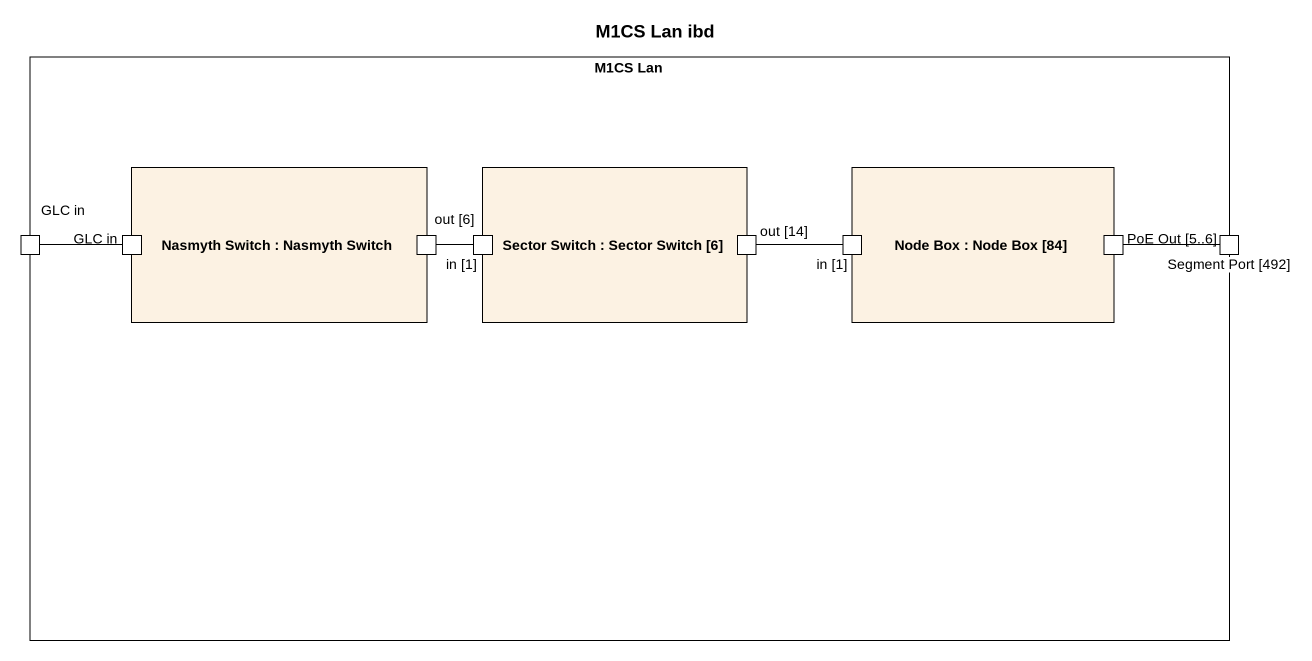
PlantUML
@startuml
title M1CS Lan ibd
rectangle "M1CS Lan" as M1CS_Lan {
  rectangle "Nasmyth Switch : Nasmyth Switch" as Nasmyth_Switch {
    port "GLC in" as GLC_in_2
    port "out [6]" as out_6
  }
  rectangle "Sector Switch : Sector Switch [6]" as Sector_Switch {
    port "in [1]" as in_1
    port "out [14]" as out_14
  }
  rectangle "Node Box : Node Box [84]" as Node_Box {
    port "in [1]" as in_1_2
    port "PoE Out [5..6]" as PoE_Out_5_6
  }
  port "GLC in" as GLC_in
  port "Segment Port [492]" as Segment_Port_492
}
GLC_in -right- GLC_in_2
out_6 -right- in_1
out_14 -right- in_1_2
PoE_Out_5_6 -right- Segment_Port_492
@enduml
